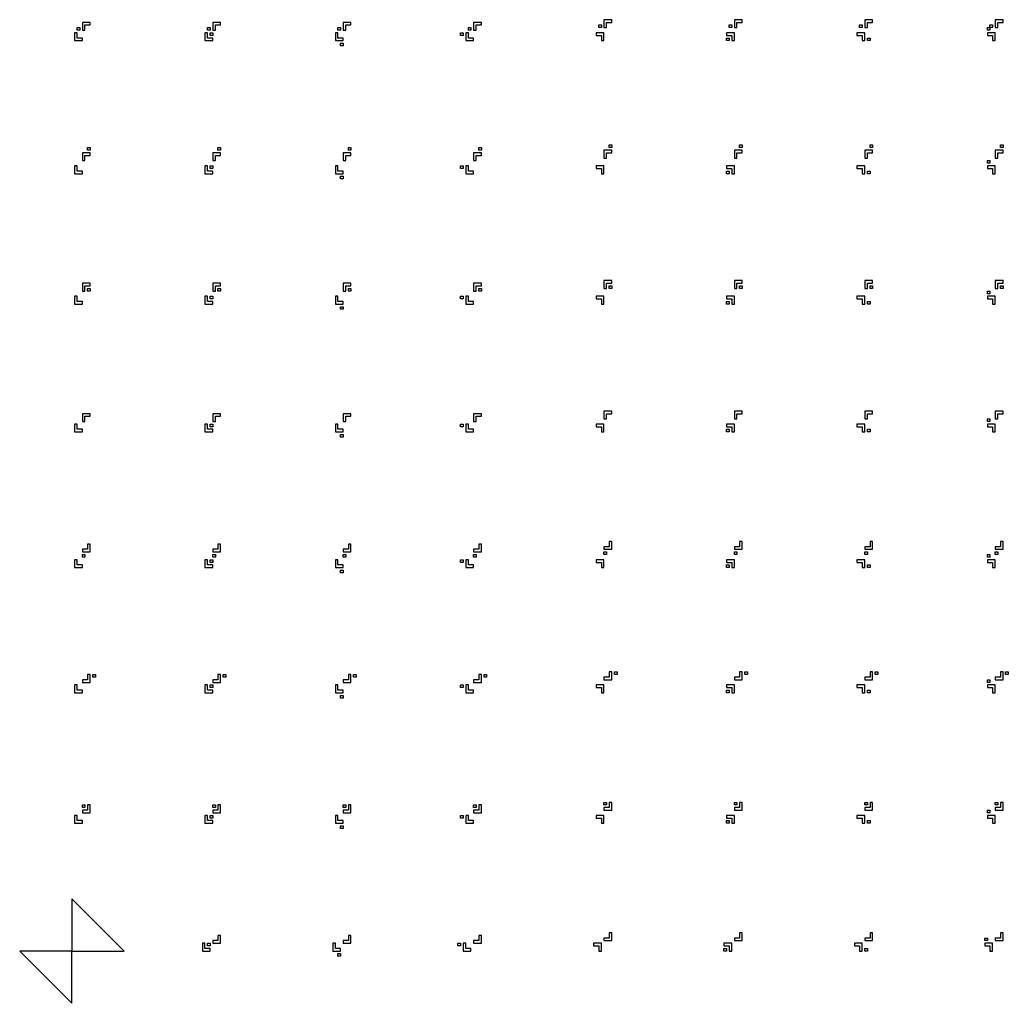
# Model space of a CAD drawing. Extents: x -1486 to 1662, y -1587 to 1493.
# Drawn here: x -1486 to -728, y -1587 to -833 of the extents above; entities that cross this region are included whole.
import ezdxf

# ---------------------------------------------------------------- set-up
doc = ezdxf.new("R2010")
doc.units = 0
doc.header["$MEASUREMENT"] = 0
doc.layers.add('255', color=7, linetype='CONTINUOUS')

msp = doc.modelspace()

# ---------------------------------------------------------------- linework, layer by layer
at = {"layer": '255', "color": 7, "linetype": 'Continuous', "ltscale": 0.75, "flags": 128}
for points in [[(-1035.7202, -835.289225), (-1031.7202, -835.289225), (-1031.7202, -833.289225), (-1037.7202, -833.289225), (-1037.7202, -839.289225), (-1035.7202, -839.289225), (-1035.7202, -835.289225)], [(-935.7202, -835.289225), (-931.7202, -835.289225), (-931.7202, -833.289225), (-937.7202, -833.289225), (-937.7202, -839.289225), (-935.7202, -839.289225), (-935.7202, -835.289225)], [(-835.7202, -835.289225), (-831.7202, -835.289225), (-831.7202, -833.289225), (-837.7202, -833.289225), (-837.7202, -839.289225), (-835.7202, -839.289225), (-835.7202, -835.289225)], [(-735.7202, -835.289225), (-731.7202, -835.289225), (-731.7202, -833.289225), (-737.7202, -833.289225), (-737.7202, -839.289225), (-735.7202, -839.289225), (-735.7202, -835.289225)], [(-1441.7202, -839.289225), (-1439.7202, -839.289225), (-1439.7202, -841.289225), (-1441.7202, -841.289225), (-1441.7202, -839.289225)], [(-1435.7202, -837.289225), (-1431.7202, -837.289225), (-1431.7202, -835.289225), (-1437.7202, -835.289225), (-1437.7202, -841.289225), (-1435.7202, -841.289225), (-1435.7202, -837.289225)], [(-1341.7202, -839.289225), (-1339.7202, -839.289225), (-1339.7202, -841.289225), (-1341.7202, -841.289225), (-1341.7202, -839.289225)], [(-1335.7202, -837.289225), (-1331.7202, -837.289225), (-1331.7202, -835.289225), (-1337.7202, -835.289225), (-1337.7202, -841.289225), (-1335.7202, -841.289225), (-1335.7202, -837.289225)], [(-1241.7202, -839.289225), (-1239.7202, -839.289225), (-1239.7202, -841.289225), (-1241.7202, -841.289225), (-1241.7202, -839.289225)], [(-1235.7202, -837.289225), (-1231.7202, -837.289225), (-1231.7202, -835.289225), (-1237.7202, -835.289225), (-1237.7202, -841.289225), (-1235.7202, -841.289225), (-1235.7202, -837.289225)], [(-1141.7202, -839.289225), (-1139.7202, -839.289225), (-1139.7202, -841.289225), (-1141.7202, -841.289225), (-1141.7202, -839.289225)], [(-1135.720188, -837.289225), (-1131.720188, -837.289225), (-1131.720188, -835.289225), (-1137.720188, -835.289225), (-1137.720188, -841.289225), (-1135.720188, -841.289225), (-1135.720188, -837.289225)], [(-1041.7202, -837.289225), (-1039.7202, -837.289225), (-1039.7202, -839.289225), (-1041.7202, -839.289225), (-1041.7202, -837.289225)], [(-941.7202, -837.289225), (-939.7202, -837.289225), (-939.7202, -839.289225), (-941.7202, -839.289225), (-941.7202, -837.289225)], [(-841.7202, -837.289225), (-839.7202, -837.289225), (-839.7202, -839.289225), (-841.7202, -839.289225), (-841.7202, -837.289225)], [(-743.7202, -839.289225), (-741.7202, -839.289225), (-741.7202, -841.289225), (-743.7202, -841.289225), (-743.7202, -839.289225)], [(-741.7202, -837.289225), (-739.7202, -837.289225), (-739.7202, -839.289225), (-741.7202, -839.289225), (-741.7202, -837.289225)], [(-1443.7202, -849.289225), (-1437.7202, -849.289225), (-1437.7202, -847.289225), (-1441.7202, -847.289225), (-1441.7202, -843.289225), (-1443.7202, -843.289225), (-1443.7202, -849.289225)], [(-1341.7202, -847.289225), (-1341.7202, -843.289225), (-1343.7202, -843.289225), (-1343.7202, -849.289225), (-1337.7202, -849.289225), (-1337.7202, -847.289225), (-1341.7202, -847.289225)], [(-1339.7202, -843.289225), (-1337.7202, -843.289225), (-1337.7202, -845.289225), (-1339.7202, -845.289225), (-1339.7202, -843.289225)], [(-1241.7202, -847.289225), (-1241.7202, -843.289225), (-1243.7202, -843.289225), (-1243.7202, -849.289225), (-1237.7202, -849.289225), (-1237.7202, -847.289225), (-1241.7202, -847.289225)], [(-1147.7202, -843.289225), (-1145.7202, -843.289225), (-1145.7202, -845.289225), (-1147.7202, -845.289225), (-1147.7202, -843.289225)], [(-1141.7202, -847.289225), (-1141.7202, -843.289225), (-1143.7202, -843.289225), (-1143.7202, -849.289225), (-1137.720188, -849.289225), (-1137.720188, -847.289225), (-1141.7202, -847.289225)], [(-1039.7202, -845.289225), (-1039.7202, -849.289225), (-1037.7202, -849.289225), (-1037.7202, -843.289225), (-1043.7202, -843.289225), (-1043.7202, -845.289225), (-1039.7202, -845.289225)], [(-937.7202, -843.289225), (-943.7202, -843.289225), (-943.7202, -845.289225), (-939.7202, -845.289225), (-939.7202, -849.289225), (-937.7202, -849.289225), (-937.7202, -843.289225)], [(-943.7202, -847.289225), (-941.7202, -847.289225), (-941.7202, -849.289225), (-943.7202, -849.289225), (-943.7202, -847.289225)], [(-839.7202, -845.289225), (-839.7202, -849.289225), (-837.7202, -849.289225), (-837.7202, -843.289225), (-843.7202, -843.289225), (-843.7202, -845.289225), (-839.7202, -845.289225)], [(-835.7202, -847.289225), (-833.7202, -847.289225), (-833.7202, -849.289225), (-835.7202, -849.289225), (-835.7202, -847.289225)], [(-737.7202, -843.289225), (-743.7202, -843.289225), (-743.7202, -845.289225), (-739.7202, -845.289225), (-739.7202, -849.289225), (-737.7202, -849.289225), (-737.7202, -843.289225)], [(-1239.7202, -851.289225), (-1237.7202, -851.289225), (-1237.7202, -853.289225), (-1239.7202, -853.289225), (-1239.7202, -851.289225)], [(-1433.7202, -931.289225), (-1431.7202, -931.289225), (-1431.7202, -933.289225), (-1433.7202, -933.289225), (-1433.7202, -931.289225)], [(-1333.7202, -931.289225), (-1331.7202, -931.289225), (-1331.7202, -933.289225), (-1333.7202, -933.289225), (-1333.7202, -931.289225)], [(-1233.7202, -931.289225), (-1231.7202, -931.289225), (-1231.7202, -933.289225), (-1233.7202, -933.289225), (-1233.7202, -931.289225)], [(-1133.720188, -931.289225), (-1131.720188, -931.289225), (-1131.720188, -933.289225), (-1133.720188, -933.289225), (-1133.720188, -931.289225)], [(-1033.7202, -929.289225), (-1031.7202, -929.289225), (-1031.7202, -931.289225), (-1033.7202, -931.289225), (-1033.7202, -929.289225)], [(-933.7202, -929.289225), (-931.7202, -929.289225), (-931.7202, -931.289225), (-933.7202, -931.289225), (-933.7202, -929.289225)], [(-833.7202, -929.289225), (-831.7202, -929.289225), (-831.7202, -931.289225), (-833.7202, -931.289225), (-833.7202, -929.289225)], [(-733.7202, -929.289225), (-731.7202, -929.289225), (-731.7202, -931.289225), (-733.7202, -931.289225), (-733.7202, -929.289225)], [(-1437.7202, -935.289225), (-1437.7202, -941.289225), (-1435.7202, -941.289225), (-1435.7202, -937.289225), (-1431.7202, -937.289225), (-1431.7202, -935.289225), (-1437.7202, -935.289225)], [(-1337.7202, -935.289225), (-1337.7202, -941.289225), (-1335.7202, -941.289225), (-1335.7202, -937.289225), (-1331.7202, -937.289225), (-1331.7202, -935.289225), (-1337.7202, -935.289225)], [(-1237.7202, -935.289225), (-1237.7202, -941.289225), (-1235.7202, -941.289225), (-1235.7202, -937.289225), (-1231.7202, -937.289225), (-1231.7202, -935.289225), (-1237.7202, -935.289225)], [(-1137.720188, -935.289225), (-1137.720188, -941.289225), (-1135.720188, -941.289225), (-1135.720188, -937.289225), (-1131.720188, -937.289225), (-1131.720188, -935.289225), (-1137.720188, -935.289225)], [(-1037.7202, -933.289225), (-1037.7202, -939.289225), (-1035.7202, -939.289225), (-1035.7202, -935.289225), (-1031.7202, -935.289225), (-1031.7202, -933.289225), (-1037.7202, -933.289225)], [(-937.7202, -933.289225), (-937.7202, -939.289225), (-935.7202, -939.289225), (-935.7202, -935.289225), (-931.7202, -935.289225), (-931.7202, -933.289225), (-937.7202, -933.289225)], [(-837.7202, -933.289225), (-837.7202, -939.289225), (-835.7202, -939.289225), (-835.7202, -935.289225), (-831.7202, -935.289225), (-831.7202, -933.289225), (-837.7202, -933.289225)], [(-737.7202, -933.289225), (-737.7202, -939.289225), (-735.7202, -939.289225), (-735.7202, -935.289225), (-731.7202, -935.289225), (-731.7202, -933.289225), (-737.7202, -933.289225)], [(-1443.7202, -951.289225), (-1437.7202, -951.289225), (-1437.7202, -949.289225), (-1441.7202, -949.289225), (-1441.7202, -945.289225), (-1443.7202, -945.289225), (-1443.7202, -951.289225)], [(-1341.7202, -949.289225), (-1341.7202, -945.289225), (-1343.7202, -945.289225), (-1343.7202, -951.289225), (-1337.7202, -951.289225), (-1337.7202, -949.289225), (-1341.7202, -949.289225)], [(-1339.7202, -945.289225), (-1337.7202, -945.289225), (-1337.7202, -947.289225), (-1339.7202, -947.289225), (-1339.7202, -945.289225)], [(-1241.7202, -949.289225), (-1241.7202, -945.289225), (-1243.7202, -945.289225), (-1243.7202, -951.289225), (-1237.7202, -951.289225), (-1237.7202, -949.289225), (-1241.7202, -949.289225)], [(-1147.7202, -945.289225), (-1145.7202, -945.289225), (-1145.7202, -947.289225), (-1147.7202, -947.289225), (-1147.7202, -945.289225)], [(-1141.7202, -949.289225), (-1141.7202, -945.289225), (-1143.7202, -945.289225), (-1143.7202, -951.289225), (-1137.720188, -951.289225), (-1137.720188, -949.289225), (-1141.7202, -949.289225)], [(-1039.7202, -947.289225), (-1039.7202, -951.289225), (-1037.7202, -951.289225), (-1037.7202, -945.289225), (-1043.7202, -945.289225), (-1043.7202, -947.289225), (-1039.7202, -947.289225)], [(-937.7202, -945.289225), (-943.7202, -945.289225), (-943.7202, -947.289225), (-939.7202, -947.289225), (-939.7202, -951.289225), (-937.7202, -951.289225), (-937.7202, -945.289225)], [(-839.7202, -947.289225), (-839.7202, -951.289225), (-837.7202, -951.289225), (-837.7202, -945.289225), (-843.7202, -945.289225), (-843.7202, -947.289225), (-839.7202, -947.289225)], [(-743.7202, -941.289225), (-741.7202, -941.289225), (-741.7202, -943.289225), (-743.7202, -943.289225), (-743.7202, -941.289225)], [(-737.7202, -945.289225), (-743.7202, -945.289225), (-743.7202, -947.289225), (-739.7202, -947.289225), (-739.7202, -951.289225), (-737.7202, -951.289225), (-737.7202, -945.289225)], [(-1239.7202, -953.289225), (-1237.7202, -953.289225), (-1237.7202, -955.289225), (-1239.7202, -955.289225), (-1239.7202, -953.289225)], [(-943.7202, -949.289225), (-941.7202, -949.289225), (-941.7202, -951.289225), (-943.7202, -951.289225), (-943.7202, -949.289225)], [(-835.7202, -949.289225), (-833.7202, -949.289225), (-833.7202, -951.289225), (-835.7202, -951.289225), (-835.7202, -949.289225)], [(-1435.7202, -1037.289225), (-1431.7202, -1037.289225), (-1431.7202, -1035.289225), (-1437.7202, -1035.289225), (-1437.7202, -1041.289225), (-1435.7202, -1041.289225), (-1435.7202, -1037.289225)], [(-1335.7202, -1037.289225), (-1331.7202, -1037.289225), (-1331.7202, -1035.289225), (-1337.7202, -1035.289225), (-1337.7202, -1041.289225), (-1335.7202, -1041.289225), (-1335.7202, -1037.289225)], [(-1235.7202, -1037.289225), (-1231.7202, -1037.289225), (-1231.7202, -1035.289225), (-1237.7202, -1035.289225), (-1237.7202, -1041.289225), (-1235.7202, -1041.289225), (-1235.7202, -1037.289225)], [(-1135.720188, -1037.289225), (-1131.720188, -1037.289225), (-1131.720188, -1035.289225), (-1137.720188, -1035.289225), (-1137.720188, -1041.289225), (-1135.720188, -1041.289225), (-1135.720188, -1037.289225)], [(-1035.7202, -1035.289225), (-1031.7202, -1035.289225), (-1031.7202, -1033.289225), (-1037.7202, -1033.289225), (-1037.7202, -1039.289225), (-1035.7202, -1039.289225), (-1035.7202, -1035.289225)], [(-1033.7202, -1037.289225), (-1031.7202, -1037.289225), (-1031.7202, -1039.289225), (-1033.7202, -1039.289225), (-1033.7202, -1037.289225)], [(-935.7202, -1035.289225), (-931.7202, -1035.289225), (-931.7202, -1033.289225), (-937.7202, -1033.289225), (-937.7202, -1039.289225), (-935.7202, -1039.289225), (-935.7202, -1035.289225)], [(-933.7202, -1037.289225), (-931.7202, -1037.289225), (-931.7202, -1039.289225), (-933.7202, -1039.289225), (-933.7202, -1037.289225)], [(-835.7202, -1035.289225), (-831.7202, -1035.289225), (-831.7202, -1033.289225), (-837.7202, -1033.289225), (-837.7202, -1039.289225), (-835.7202, -1039.289225), (-835.7202, -1035.289225)], [(-833.7202, -1037.289225), (-831.7202, -1037.289225), (-831.7202, -1039.289225), (-833.7202, -1039.289225), (-833.7202, -1037.289225)], [(-735.7202, -1035.289225), (-731.7202, -1035.289225), (-731.7202, -1033.289225), (-737.7202, -1033.289225), (-737.7202, -1039.289225), (-735.7202, -1039.289225), (-735.7202, -1035.289225)], [(-733.7202, -1037.289225), (-731.7202, -1037.289225), (-731.7202, -1039.289225), (-733.7202, -1039.289225), (-733.7202, -1037.289225)], [(-1443.7202, -1051.289225), (-1437.7202, -1051.289225), (-1437.7202, -1049.289225), (-1441.7202, -1049.289225), (-1441.7202, -1045.289225), (-1443.7202, -1045.289225), (-1443.7202, -1051.289225)], [(-1433.7202, -1039.289225), (-1431.7202, -1039.289225), (-1431.7202, -1041.289225), (-1433.7202, -1041.289225), (-1433.7202, -1039.289225)], [(-1341.7202, -1049.289225), (-1341.7202, -1045.289225), (-1343.7202, -1045.289225), (-1343.7202, -1051.289225), (-1337.7202, -1051.289225), (-1337.7202, -1049.289225), (-1341.7202, -1049.289225)], [(-1339.7202, -1045.289225), (-1337.7202, -1045.289225), (-1337.7202, -1047.289225), (-1339.7202, -1047.289225), (-1339.7202, -1045.289225)], [(-1333.7202, -1039.289225), (-1331.7202, -1039.289225), (-1331.7202, -1041.289225), (-1333.7202, -1041.289225), (-1333.7202, -1039.289225)], [(-1241.7202, -1049.289225), (-1241.7202, -1045.289225), (-1243.7202, -1045.289225), (-1243.7202, -1051.289225), (-1237.7202, -1051.289225), (-1237.7202, -1049.289225), (-1241.7202, -1049.289225)], [(-1233.7202, -1039.289225), (-1231.7202, -1039.289225), (-1231.7202, -1041.289225), (-1233.7202, -1041.289225), (-1233.7202, -1039.289225)], [(-1147.7202, -1045.289225), (-1145.7202, -1045.289225), (-1145.7202, -1047.289225), (-1147.7202, -1047.289225), (-1147.7202, -1045.289225)], [(-1141.7202, -1049.289225), (-1141.7202, -1045.289225), (-1143.7202, -1045.289225), (-1143.7202, -1051.289225), (-1137.720188, -1051.289225), (-1137.720188, -1049.289225), (-1141.7202, -1049.289225)], [(-1133.720188, -1039.289225), (-1131.720188, -1039.289225), (-1131.720188, -1041.289225), (-1133.720188, -1041.289225), (-1133.720188, -1039.289225)], [(-1039.7202, -1047.289225), (-1039.7202, -1051.289225), (-1037.7202, -1051.289225), (-1037.7202, -1045.289225), (-1043.7202, -1045.289225), (-1043.7202, -1047.289225), (-1039.7202, -1047.289225)], [(-937.7202, -1045.289225), (-943.7202, -1045.289225), (-943.7202, -1047.289225), (-939.7202, -1047.289225), (-939.7202, -1051.289225), (-937.7202, -1051.289225), (-937.7202, -1045.289225)], [(-839.7202, -1047.289225), (-839.7202, -1051.289225), (-837.7202, -1051.289225), (-837.7202, -1045.289225), (-843.7202, -1045.289225), (-843.7202, -1047.289225), (-839.7202, -1047.289225)], [(-743.7202, -1041.289225), (-741.7202, -1041.289225), (-741.7202, -1043.289225), (-743.7202, -1043.289225), (-743.7202, -1041.289225)], [(-737.7202, -1045.289225), (-743.7202, -1045.289225), (-743.7202, -1047.289225), (-739.7202, -1047.289225), (-739.7202, -1051.289225), (-737.7202, -1051.289225), (-737.7202, -1045.289225)], [(-1239.7202, -1053.289225), (-1237.7202, -1053.289225), (-1237.7202, -1055.289225), (-1239.7202, -1055.289225), (-1239.7202, -1053.289225)], [(-943.7202, -1049.289225), (-941.7202, -1049.289225), (-941.7202, -1051.289225), (-943.7202, -1051.289225), (-943.7202, -1049.289225)], [(-835.7202, -1049.289225), (-833.7202, -1049.289225), (-833.7202, -1051.289225), (-835.7202, -1051.289225), (-835.7202, -1049.289225)], [(-1437.7202, -1135.289225), (-1437.7202, -1141.289225), (-1435.7202, -1141.289225), (-1435.7202, -1137.289225), (-1431.7202, -1137.289225), (-1431.7202, -1135.289225), (-1437.7202, -1135.289225)], [(-1337.7202, -1135.289225), (-1337.7202, -1141.289225), (-1335.7202, -1141.289225), (-1335.7202, -1137.289225), (-1331.7202, -1137.289225), (-1331.7202, -1135.289225), (-1337.7202, -1135.289225)], [(-1237.7202, -1135.289225), (-1237.7202, -1141.289225), (-1235.7202, -1141.289225), (-1235.7202, -1137.289225), (-1231.7202, -1137.289225), (-1231.7202, -1135.289225), (-1237.7202, -1135.289225)], [(-1137.720188, -1135.289225), (-1137.720188, -1141.289225), (-1135.720188, -1141.289225), (-1135.720188, -1137.289225), (-1131.720188, -1137.289225), (-1131.720188, -1135.289225), (-1137.720188, -1135.289225)], [(-1037.7202, -1133.289225), (-1037.7202, -1139.289225), (-1035.7202, -1139.289225), (-1035.7202, -1135.289225), (-1031.7202, -1135.289225), (-1031.7202, -1133.289225), (-1037.7202, -1133.289225)], [(-937.7202, -1133.289225), (-937.7202, -1139.289225), (-935.7202, -1139.289225), (-935.7202, -1135.289225), (-931.7202, -1135.289225), (-931.7202, -1133.289225), (-937.7202, -1133.289225)], [(-837.7202, -1133.289225), (-837.7202, -1139.289225), (-835.7202, -1139.289225), (-835.7202, -1135.289225), (-831.7202, -1135.289225), (-831.7202, -1133.289225), (-837.7202, -1133.289225)], [(-737.7202, -1133.289225), (-737.7202, -1139.289225), (-735.7202, -1139.289225), (-735.7202, -1135.289225), (-731.7202, -1135.289225), (-731.7202, -1133.289225), (-737.7202, -1133.289225)], [(-1443.7202, -1149.289225), (-1437.7202, -1149.289225), (-1437.7202, -1147.289225), (-1441.7202, -1147.289225), (-1441.7202, -1143.289225), (-1443.7202, -1143.289225), (-1443.7202, -1149.289225)], [(-1341.7202, -1147.289225), (-1341.7202, -1143.289225), (-1343.7202, -1143.289225), (-1343.7202, -1149.289225), (-1337.7202, -1149.289225), (-1337.7202, -1147.289225), (-1341.7202, -1147.289225)], [(-1339.7202, -1143.289225), (-1337.7202, -1143.289225), (-1337.7202, -1145.289225), (-1339.7202, -1145.289225), (-1339.7202, -1143.289225)], [(-1241.7202, -1147.289225), (-1241.7202, -1143.289225), (-1243.7202, -1143.289225), (-1243.7202, -1149.289225), (-1237.7202, -1149.289225), (-1237.7202, -1147.289225), (-1241.7202, -1147.289225)], [(-1147.7202, -1143.289225), (-1145.7202, -1143.289225), (-1145.7202, -1145.289225), (-1147.7202, -1145.289225), (-1147.7202, -1143.289225)], [(-1141.7202, -1147.289225), (-1141.7202, -1143.289225), (-1143.7202, -1143.289225), (-1143.7202, -1149.289225), (-1137.720188, -1149.289225), (-1137.720188, -1147.289225), (-1141.7202, -1147.289225)], [(-1039.7202, -1145.289225), (-1039.7202, -1149.289225), (-1037.7202, -1149.289225), (-1037.7202, -1143.289225), (-1043.7202, -1143.289225), (-1043.7202, -1145.289225), (-1039.7202, -1145.289225)], [(-937.7202, -1143.289225), (-943.7202, -1143.289225), (-943.7202, -1145.289225), (-939.7202, -1145.289225), (-939.7202, -1149.289225), (-937.7202, -1149.289225), (-937.7202, -1143.289225)], [(-839.7202, -1145.289225), (-839.7202, -1149.289225), (-837.7202, -1149.289225), (-837.7202, -1143.289225), (-843.7202, -1143.289225), (-843.7202, -1145.289225), (-839.7202, -1145.289225)], [(-743.7202, -1139.289225), (-741.7202, -1139.289225), (-741.7202, -1141.289225), (-743.7202, -1141.289225), (-743.7202, -1139.289225)], [(-737.7202, -1143.289225), (-743.7202, -1143.289225), (-743.7202, -1145.289225), (-739.7202, -1145.289225), (-739.7202, -1149.289225), (-737.7202, -1149.289225), (-737.7202, -1143.289225)], [(-1239.7202, -1151.289225), (-1237.7202, -1151.289225), (-1237.7202, -1153.289225), (-1239.7202, -1153.289225), (-1239.7202, -1151.289225)], [(-943.7202, -1147.289225), (-941.7202, -1147.289225), (-941.7202, -1149.289225), (-943.7202, -1149.289225), (-943.7202, -1147.289225)], [(-835.7202, -1147.289225), (-833.7202, -1147.289225), (-833.7202, -1149.289225), (-835.7202, -1149.289225), (-835.7202, -1147.289225)], [(-1431.7202, -1241.289225), (-1431.7202, -1235.289225), (-1433.7202, -1235.289225), (-1433.7202, -1239.289225), (-1437.7202, -1239.289225), (-1437.7202, -1241.289225), (-1431.7202, -1241.289225)], [(-1331.7202, -1241.289225), (-1331.7202, -1235.289225), (-1333.7202, -1235.289225), (-1333.7202, -1239.289225), (-1337.7202, -1239.289225), (-1337.7202, -1241.289225), (-1331.7202, -1241.289225)], [(-1231.7202, -1241.289225), (-1231.7202, -1235.289225), (-1233.7202, -1235.289225), (-1233.7202, -1239.289225), (-1237.7202, -1239.289225), (-1237.7202, -1241.289225), (-1231.7202, -1241.289225)], [(-1131.720188, -1241.289225), (-1131.720188, -1235.289225), (-1133.720188, -1235.289225), (-1133.720188, -1239.289225), (-1137.720188, -1239.289225), (-1137.720188, -1241.289225), (-1131.720188, -1241.289225)], [(-1031.7202, -1239.289225), (-1031.7202, -1233.289225), (-1033.7202, -1233.289225), (-1033.7202, -1237.289225), (-1037.7202, -1237.289225), (-1037.7202, -1239.289225), (-1031.7202, -1239.289225)], [(-931.7202, -1239.289225), (-931.7202, -1233.289225), (-933.7202, -1233.289225), (-933.7202, -1237.289225), (-937.7202, -1237.289225), (-937.7202, -1239.289225), (-931.7202, -1239.289225)], [(-831.7202, -1239.289225), (-831.7202, -1233.289225), (-833.7202, -1233.289225), (-833.7202, -1237.289225), (-837.7202, -1237.289225), (-837.7202, -1239.289225), (-831.7202, -1239.289225)], [(-731.7202, -1239.289225), (-731.7202, -1233.289225), (-733.7202, -1233.289225), (-733.7202, -1237.289225), (-737.7202, -1237.289225), (-737.7202, -1239.289225), (-731.7202, -1239.289225)], [(-1037.7202, -1241.289225), (-1035.7202, -1241.289225), (-1035.7202, -1243.289225), (-1037.7202, -1243.289225), (-1037.7202, -1241.289225)], [(-937.7202, -1241.289225), (-935.7202, -1241.289225), (-935.7202, -1243.289225), (-937.7202, -1243.289225), (-937.7202, -1241.289225)], [(-837.7202, -1241.289225), (-835.7202, -1241.289225), (-835.7202, -1243.289225), (-837.7202, -1243.289225), (-837.7202, -1241.289225)], [(-737.7202, -1241.289225), (-735.7202, -1241.289225), (-735.7202, -1243.289225), (-737.7202, -1243.289225), (-737.7202, -1241.289225)], [(-1443.7202, -1253.289225), (-1437.7202, -1253.289225), (-1437.7202, -1251.289225), (-1441.7202, -1251.289225), (-1441.7202, -1247.289225), (-1443.7202, -1247.289225), (-1443.7202, -1253.289225)], [(-1437.7202, -1243.289225), (-1435.7202, -1243.289225), (-1435.7202, -1245.289225), (-1437.7202, -1245.289225), (-1437.7202, -1243.289225)], [(-1341.7202, -1251.289225), (-1341.7202, -1247.289225), (-1343.7202, -1247.289225), (-1343.7202, -1253.289225), (-1337.7202, -1253.289225), (-1337.7202, -1251.289225), (-1341.7202, -1251.289225)], [(-1339.7202, -1247.289225), (-1337.7202, -1247.289225), (-1337.7202, -1249.289225), (-1339.7202, -1249.289225), (-1339.7202, -1247.289225)], [(-1337.7202, -1243.289225), (-1335.7202, -1243.289225), (-1335.7202, -1245.289225), (-1337.7202, -1245.289225), (-1337.7202, -1243.289225)], [(-1241.7202, -1251.289225), (-1241.7202, -1247.289225), (-1243.7202, -1247.289225), (-1243.7202, -1253.289225), (-1237.7202, -1253.289225), (-1237.7202, -1251.289225), (-1241.7202, -1251.289225)], [(-1237.7202, -1243.289225), (-1235.7202, -1243.289225), (-1235.7202, -1245.289225), (-1237.7202, -1245.289225), (-1237.7202, -1243.289225)], [(-1147.7202, -1247.289225), (-1145.7202, -1247.289225), (-1145.7202, -1249.289225), (-1147.7202, -1249.289225), (-1147.7202, -1247.289225)], [(-1141.7202, -1251.289225), (-1141.7202, -1247.289225), (-1143.7202, -1247.289225), (-1143.7202, -1253.289225), (-1137.720188, -1253.289225), (-1137.720188, -1251.289225), (-1141.7202, -1251.289225)], [(-1137.720188, -1243.289225), (-1135.720188, -1243.289225), (-1135.720188, -1245.289225), (-1137.720188, -1245.289225), (-1137.720188, -1243.289225)], [(-1039.7202, -1249.289225), (-1039.7202, -1253.289225), (-1037.7202, -1253.289225), (-1037.7202, -1247.289225), (-1043.7202, -1247.289225), (-1043.7202, -1249.289225), (-1039.7202, -1249.289225)], [(-937.7202, -1247.289225), (-943.7202, -1247.289225), (-943.7202, -1249.289225), (-939.7202, -1249.289225), (-939.7202, -1253.289225), (-937.7202, -1253.289225), (-937.7202, -1247.289225)], [(-839.7202, -1249.289225), (-839.7202, -1253.289225), (-837.7202, -1253.289225), (-837.7202, -1247.289225), (-843.7202, -1247.289225), (-843.7202, -1249.289225), (-839.7202, -1249.289225)], [(-743.7202, -1243.289225), (-741.7202, -1243.289225), (-741.7202, -1245.289225), (-743.7202, -1245.289225), (-743.7202, -1243.289225)], [(-737.7202, -1247.289225), (-743.7202, -1247.289225), (-743.7202, -1249.289225), (-739.7202, -1249.289225), (-739.7202, -1253.289225), (-737.7202, -1253.289225), (-737.7202, -1247.289225)], [(-1239.7202, -1255.289225), (-1237.7202, -1255.289225), (-1237.7202, -1257.289225), (-1239.7202, -1257.289225), (-1239.7202, -1255.289225)], [(-943.7202, -1251.289225), (-941.7202, -1251.289225), (-941.7202, -1253.289225), (-943.7202, -1253.289225), (-943.7202, -1251.289225)], [(-835.7202, -1251.289225), (-833.7202, -1251.289225), (-833.7202, -1253.289225), (-835.7202, -1253.289225), (-835.7202, -1251.289225)], [(-1031.7202, -1339.289225), (-1031.7202, -1333.289225), (-1033.7202, -1333.289225), (-1033.7202, -1337.289225), (-1037.7202, -1337.289225), (-1037.7202, -1339.289225), (-1031.7202, -1339.289225)], [(-1029.7202, -1333.289225), (-1027.7202, -1333.289225), (-1027.7202, -1335.289225), (-1029.7202, -1335.289225), (-1029.7202, -1333.289225)], [(-931.7202, -1339.289225), (-931.7202, -1333.289225), (-933.7202, -1333.289225), (-933.7202, -1337.289225), (-937.7202, -1337.289225), (-937.7202, -1339.289225), (-931.7202, -1339.289225)], [(-929.7202, -1333.289225), (-927.7202, -1333.289225), (-927.7202, -1335.289225), (-929.7202, -1335.289225), (-929.7202, -1333.289225)], [(-831.7202, -1339.289225), (-831.7202, -1333.289225), (-833.7202, -1333.289225), (-833.7202, -1337.289225), (-837.7202, -1337.289225), (-837.7202, -1339.289225), (-831.7202, -1339.289225)], [(-829.7202, -1333.289225), (-827.7202, -1333.289225), (-827.7202, -1335.289225), (-829.7202, -1335.289225), (-829.7202, -1333.289225)], [(-731.7202, -1339.289225), (-731.7202, -1333.289225), (-733.7202, -1333.289225), (-733.7202, -1337.289225), (-737.7202, -1337.289225), (-737.7202, -1339.289225), (-731.7202, -1339.289225)], [(-729.7202, -1333.289225), (-727.7202, -1333.289225), (-727.7202, -1335.289225), (-729.7202, -1335.289225), (-729.7202, -1333.289225)], [(-1431.7202, -1341.289225), (-1431.7202, -1335.289225), (-1433.7202, -1335.289225), (-1433.7202, -1339.289225), (-1437.7202, -1339.289225), (-1437.7202, -1341.289225), (-1431.7202, -1341.289225)], [(-1429.7202, -1335.289225), (-1427.7202, -1335.289225), (-1427.7202, -1337.289225), (-1429.7202, -1337.289225), (-1429.7202, -1335.289225)], [(-1331.7202, -1341.289225), (-1331.7202, -1335.289225), (-1333.7202, -1335.289225), (-1333.7202, -1339.289225), (-1337.7202, -1339.289225), (-1337.7202, -1341.289225), (-1331.7202, -1341.289225)], [(-1329.7202, -1335.289225), (-1327.7202, -1335.289225), (-1327.7202, -1337.289225), (-1329.7202, -1337.289225), (-1329.7202, -1335.289225)], [(-1231.7202, -1341.289225), (-1231.7202, -1335.289225), (-1233.7202, -1335.289225), (-1233.7202, -1339.289225), (-1237.7202, -1339.289225), (-1237.7202, -1341.289225), (-1231.7202, -1341.289225)], [(-1229.7202, -1335.289225), (-1227.7202, -1335.289225), (-1227.7202, -1337.289225), (-1229.7202, -1337.289225), (-1229.7202, -1335.289225)], [(-1131.720188, -1341.289225), (-1131.720188, -1335.289225), (-1133.720188, -1335.289225), (-1133.720188, -1339.289225), (-1137.720188, -1339.289225), (-1137.720188, -1341.289225), (-1131.720188, -1341.289225)], [(-1129.720188, -1335.289225), (-1127.720188, -1335.289225), (-1127.720188, -1337.289225), (-1129.720188, -1337.289225), (-1129.720188, -1335.289225)], [(-743.7202, -1339.289225), (-741.7202, -1339.289225), (-741.7202, -1341.289225), (-743.7202, -1341.289225), (-743.7202, -1339.289225)], [(-1443.7202, -1349.289225), (-1437.7202, -1349.289225), (-1437.7202, -1347.289225), (-1441.7202, -1347.289225), (-1441.7202, -1343.289225), (-1443.7202, -1343.289225), (-1443.7202, -1349.289225)], [(-1341.7202, -1347.289225), (-1341.7202, -1343.289225), (-1343.7202, -1343.289225), (-1343.7202, -1349.289225), (-1337.7202, -1349.289225), (-1337.7202, -1347.289225), (-1341.7202, -1347.289225)], [(-1339.7202, -1343.289225), (-1337.7202, -1343.289225), (-1337.7202, -1345.289225), (-1339.7202, -1345.289225), (-1339.7202, -1343.289225)], [(-1241.7202, -1347.289225), (-1241.7202, -1343.289225), (-1243.7202, -1343.289225), (-1243.7202, -1349.289225), (-1237.7202, -1349.289225), (-1237.7202, -1347.289225), (-1241.7202, -1347.289225)], [(-1147.7202, -1343.289225), (-1145.7202, -1343.289225), (-1145.7202, -1345.289225), (-1147.7202, -1345.289225), (-1147.7202, -1343.289225)], [(-1141.7202, -1347.289225), (-1141.7202, -1343.289225), (-1143.7202, -1343.289225), (-1143.7202, -1349.289225), (-1137.720188, -1349.289225), (-1137.720188, -1347.289225), (-1141.7202, -1347.289225)], [(-1039.7202, -1345.289225), (-1039.7202, -1349.289225), (-1037.7202, -1349.289225), (-1037.7202, -1343.289225), (-1043.7202, -1343.289225), (-1043.7202, -1345.289225), (-1039.7202, -1345.289225)], [(-937.7202, -1343.289225), (-943.7202, -1343.289225), (-943.7202, -1345.289225), (-939.7202, -1345.289225), (-939.7202, -1349.289225), (-937.7202, -1349.289225), (-937.7202, -1343.289225)], [(-943.7202, -1347.289225), (-941.7202, -1347.289225), (-941.7202, -1349.289225), (-943.7202, -1349.289225), (-943.7202, -1347.289225)], [(-839.7202, -1345.289225), (-839.7202, -1349.289225), (-837.7202, -1349.289225), (-837.7202, -1343.289225), (-843.7202, -1343.289225), (-843.7202, -1345.289225), (-839.7202, -1345.289225)], [(-835.7202, -1347.289225), (-833.7202, -1347.289225), (-833.7202, -1349.289225), (-835.7202, -1349.289225), (-835.7202, -1347.289225)], [(-737.7202, -1343.289225), (-743.7202, -1343.289225), (-743.7202, -1345.289225), (-739.7202, -1345.289225), (-739.7202, -1349.289225), (-737.7202, -1349.289225), (-737.7202, -1343.289225)], [(-1239.7202, -1351.289225), (-1237.7202, -1351.289225), (-1237.7202, -1353.289225), (-1239.7202, -1353.289225), (-1239.7202, -1351.289225)], [(-1431.7202, -1441.289225), (-1431.7202, -1435.289225), (-1433.7202, -1435.289225), (-1433.7202, -1439.289225), (-1437.7202, -1439.289225), (-1437.7202, -1441.289225), (-1431.7202, -1441.289225)], [(-1437.7202, -1435.289225), (-1435.7202, -1435.289225), (-1435.7202, -1437.289225), (-1437.7202, -1437.289225), (-1437.7202, -1435.289225)], [(-1331.7202, -1441.289225), (-1331.7202, -1435.289225), (-1333.7202, -1435.289225), (-1333.7202, -1439.289225), (-1337.7202, -1439.289225), (-1337.7202, -1441.289225), (-1331.7202, -1441.289225)], [(-1337.7202, -1435.289225), (-1335.7202, -1435.289225), (-1335.7202, -1437.289225), (-1337.7202, -1437.289225), (-1337.7202, -1435.289225)], [(-1231.7202, -1441.289225), (-1231.7202, -1435.289225), (-1233.7202, -1435.289225), (-1233.7202, -1439.289225), (-1237.7202, -1439.289225), (-1237.7202, -1441.289225), (-1231.7202, -1441.289225)], [(-1237.7202, -1435.289225), (-1235.7202, -1435.289225), (-1235.7202, -1437.289225), (-1237.7202, -1437.289225), (-1237.7202, -1435.289225)], [(-1131.720188, -1441.289225), (-1131.720188, -1435.289225), (-1133.720188, -1435.289225), (-1133.720188, -1439.289225), (-1137.720188, -1439.289225), (-1137.720188, -1441.289225), (-1131.720188, -1441.289225)], [(-1137.720188, -1435.289225), (-1135.720188, -1435.289225), (-1135.720188, -1437.289225), (-1137.720188, -1437.289225), (-1137.720188, -1435.289225)], [(-1031.7202, -1439.289225), (-1031.7202, -1433.289225), (-1033.7202, -1433.289225), (-1033.7202, -1437.289225), (-1037.7202, -1437.289225), (-1037.7202, -1439.289225), (-1031.7202, -1439.289225)], [(-1037.7202, -1433.289225), (-1035.7202, -1433.289225), (-1035.7202, -1435.289225), (-1037.7202, -1435.289225), (-1037.7202, -1433.289225)], [(-931.7202, -1439.289225), (-931.7202, -1433.289225), (-933.7202, -1433.289225), (-933.7202, -1437.289225), (-937.7202, -1437.289225), (-937.7202, -1439.289225), (-931.7202, -1439.289225)], [(-937.7202, -1433.289225), (-935.7202, -1433.289225), (-935.7202, -1435.289225), (-937.7202, -1435.289225), (-937.7202, -1433.289225)], [(-831.7202, -1439.289225), (-831.7202, -1433.289225), (-833.7202, -1433.289225), (-833.7202, -1437.289225), (-837.7202, -1437.289225), (-837.7202, -1439.289225), (-831.7202, -1439.289225)], [(-837.7202, -1433.289225), (-835.7202, -1433.289225), (-835.7202, -1435.289225), (-837.7202, -1435.289225), (-837.7202, -1433.289225)], [(-743.7202, -1439.289225), (-741.7202, -1439.289225), (-741.7202, -1441.289225), (-743.7202, -1441.289225), (-743.7202, -1439.289225)], [(-731.7202, -1439.289225), (-731.7202, -1433.289225), (-733.7202, -1433.289225), (-733.7202, -1437.289225), (-737.7202, -1437.289225), (-737.7202, -1439.289225), (-731.7202, -1439.289225)], [(-737.7202, -1433.289225), (-735.7202, -1433.289225), (-735.7202, -1435.289225), (-737.7202, -1435.289225), (-737.7202, -1433.289225)], [(-1443.7202, -1449.289225), (-1437.7202, -1449.289225), (-1437.7202, -1447.289225), (-1441.7202, -1447.289225), (-1441.7202, -1443.289225), (-1443.7202, -1443.289225), (-1443.7202, -1449.289225)], [(-1341.7202, -1447.289225), (-1341.7202, -1443.289225), (-1343.7202, -1443.289225), (-1343.7202, -1449.289225), (-1337.7202, -1449.289225), (-1337.7202, -1447.289225), (-1341.7202, -1447.289225)], [(-1339.7202, -1443.289225), (-1337.7202, -1443.289225), (-1337.7202, -1445.289225), (-1339.7202, -1445.289225), (-1339.7202, -1443.289225)], [(-1241.7202, -1447.289225), (-1241.7202, -1443.289225), (-1243.7202, -1443.289225), (-1243.7202, -1449.289225), (-1237.7202, -1449.289225), (-1237.7202, -1447.289225), (-1241.7202, -1447.289225)], [(-1147.7202, -1443.289225), (-1145.7202, -1443.289225), (-1145.7202, -1445.289225), (-1147.7202, -1445.289225), (-1147.7202, -1443.289225)], [(-1141.7202, -1447.289225), (-1141.7202, -1443.289225), (-1143.7202, -1443.289225), (-1143.7202, -1449.289225), (-1137.720188, -1449.289225), (-1137.720188, -1447.289225), (-1141.7202, -1447.289225)], [(-1039.7202, -1445.289225), (-1039.7202, -1449.289225), (-1037.7202, -1449.289225), (-1037.7202, -1443.289225), (-1043.7202, -1443.289225), (-1043.7202, -1445.289225), (-1039.7202, -1445.289225)], [(-937.7202, -1443.289225), (-943.7202, -1443.289225), (-943.7202, -1445.289225), (-939.7202, -1445.289225), (-939.7202, -1449.289225), (-937.7202, -1449.289225), (-937.7202, -1443.289225)], [(-943.7202, -1447.289225), (-941.7202, -1447.289225), (-941.7202, -1449.289225), (-943.7202, -1449.289225), (-943.7202, -1447.289225)], [(-839.7202, -1445.289225), (-839.7202, -1449.289225), (-837.7202, -1449.289225), (-837.7202, -1443.289225), (-843.7202, -1443.289225), (-843.7202, -1445.289225), (-839.7202, -1445.289225)], [(-835.7202, -1447.289225), (-833.7202, -1447.289225), (-833.7202, -1449.289225), (-835.7202, -1449.289225), (-835.7202, -1447.289225)], [(-737.7202, -1443.289225), (-743.7202, -1443.289225), (-743.7202, -1445.289225), (-739.7202, -1445.289225), (-739.7202, -1449.289225), (-737.7202, -1449.289225), (-737.7202, -1443.289225)], [(-1239.7202, -1451.289225), (-1237.7202, -1451.289225), (-1237.7202, -1453.289225), (-1239.7202, -1453.289225), (-1239.7202, -1451.289225)], [(-1445.7202, -1547.289225), (-1445.7202, -1547.289225), (-1405.7202, -1547.289225), (-1405.7202, -1547.289225), (-1405.7202, -1547.289225), (-1445.7202, -1507.289225), (-1445.7202, -1507.289225), (-1445.7202, -1547.289225)], [(-1333.7202, -1539.289225), (-1337.7202, -1539.289225), (-1337.7202, -1541.289225), (-1331.7202, -1541.289225), (-1331.7202, -1535.289225), (-1333.7202, -1535.289225), (-1333.7202, -1539.289225)], [(-1233.7202, -1539.289225), (-1237.7202, -1539.289225), (-1237.7202, -1541.289225), (-1231.7202, -1541.289225), (-1231.7202, -1535.289225), (-1233.7202, -1535.289225), (-1233.7202, -1539.289225)], [(-1133.720188, -1539.289225), (-1137.720188, -1539.289225), (-1137.720188, -1541.289225), (-1131.720188, -1541.289225), (-1131.720188, -1535.289225), (-1133.720188, -1535.289225), (-1133.720188, -1539.289225)], [(-1033.7202, -1537.289225), (-1037.7202, -1537.289225), (-1037.7202, -1539.289225), (-1031.7202, -1539.289225), (-1031.7202, -1533.289225), (-1033.7202, -1533.289225), (-1033.7202, -1537.289225)], [(-933.7202, -1537.289225), (-937.7202, -1537.289225), (-937.7202, -1539.289225), (-931.7202, -1539.289225), (-931.7202, -1533.289225), (-933.7202, -1533.289225), (-933.7202, -1537.289225)], [(-833.7202, -1537.289225), (-837.7202, -1537.289225), (-837.7202, -1539.289225), (-831.7202, -1539.289225), (-831.7202, -1533.289225), (-833.7202, -1533.289225), (-833.7202, -1537.289225)], [(-745.7202, -1537.289225), (-743.7202, -1537.289225), (-743.7202, -1539.289225), (-745.7202, -1539.289225), (-745.7202, -1537.289225)], [(-733.7202, -1537.289225), (-737.7202, -1537.289225), (-737.7202, -1539.289225), (-731.7202, -1539.289225), (-731.7202, -1533.289225), (-733.7202, -1533.289225), (-733.7202, -1537.289225)], [(-1343.7202, -1545.289225), (-1343.7202, -1541.289225), (-1345.7202, -1541.289225), (-1345.7202, -1547.289225), (-1339.7202, -1547.289225), (-1339.7202, -1545.289225), (-1343.7202, -1545.289225)], [(-1341.7202, -1541.289225), (-1339.7202, -1541.289225), (-1339.7202, -1543.289225), (-1341.7202, -1543.289225), (-1341.7202, -1541.289225)], [(-1243.7202, -1545.289225), (-1243.7202, -1541.289225), (-1245.7202, -1541.289225), (-1245.7202, -1547.289225), (-1239.7202, -1547.289225), (-1239.7202, -1545.289225), (-1243.7202, -1545.289225)], [(-1149.7202, -1541.289225), (-1147.7202, -1541.289225), (-1147.7202, -1543.289225), (-1149.7202, -1543.289225), (-1149.7202, -1541.289225)], [(-1143.7202, -1545.289225), (-1143.7202, -1541.289225), (-1145.7202, -1541.289225), (-1145.7202, -1547.289225), (-1139.7202, -1547.289225), (-1139.7202, -1545.289225), (-1143.7202, -1545.289225)], [(-1041.7202, -1543.289225), (-1041.7202, -1547.289225), (-1039.7202, -1547.289225), (-1039.7202, -1541.289225), (-1045.7202, -1541.289225), (-1045.7202, -1543.289225), (-1041.7202, -1543.289225)], [(-939.7202, -1541.289225), (-945.7202, -1541.289225), (-945.7202, -1543.289225), (-941.7202, -1543.289225), (-941.7202, -1547.289225), (-939.7202, -1547.289225), (-939.7202, -1541.289225)], [(-945.7202, -1545.289225), (-943.7202, -1545.289225), (-943.7202, -1547.289225), (-945.7202, -1547.289225), (-945.7202, -1545.289225)], [(-841.7202, -1543.289225), (-841.7202, -1547.289225), (-839.7202, -1547.289225), (-839.7202, -1541.289225), (-845.7202, -1541.289225), (-845.7202, -1543.289225), (-841.7202, -1543.289225)], [(-837.7202, -1545.289225), (-835.7202, -1545.289225), (-835.7202, -1547.289225), (-837.7202, -1547.289225), (-837.7202, -1545.289225)], [(-739.7202, -1541.289225), (-745.7202, -1541.289225), (-745.7202, -1543.289225), (-741.7202, -1543.289225), (-741.7202, -1547.289225), (-739.7202, -1547.289225), (-739.7202, -1541.289225)], [(-1241.7202, -1549.289225), (-1239.7202, -1549.289225), (-1239.7202, -1551.289225), (-1241.7202, -1551.289225), (-1241.7202, -1549.289225)]]:
    msp.add_lwpolyline(points, close=True, dxfattribs=at)
at = {"layer": '255', "color": 7, "linetype": 'Continuous', "ltscale": 2, "flags": 128}
msp.add_lwpolyline([(-1445.7202, -1547.289225), (-1485.7202, -1547.289225), (-1485.7202, -1547.289225), (-1445.7202, -1587.289225), (-1445.7202, -1587.289225), (-1445.7202, -1587.289225), (-1445.7202, -1547.289225)], close=True, dxfattribs=at)

doc.saveas('drawing.dxf')
